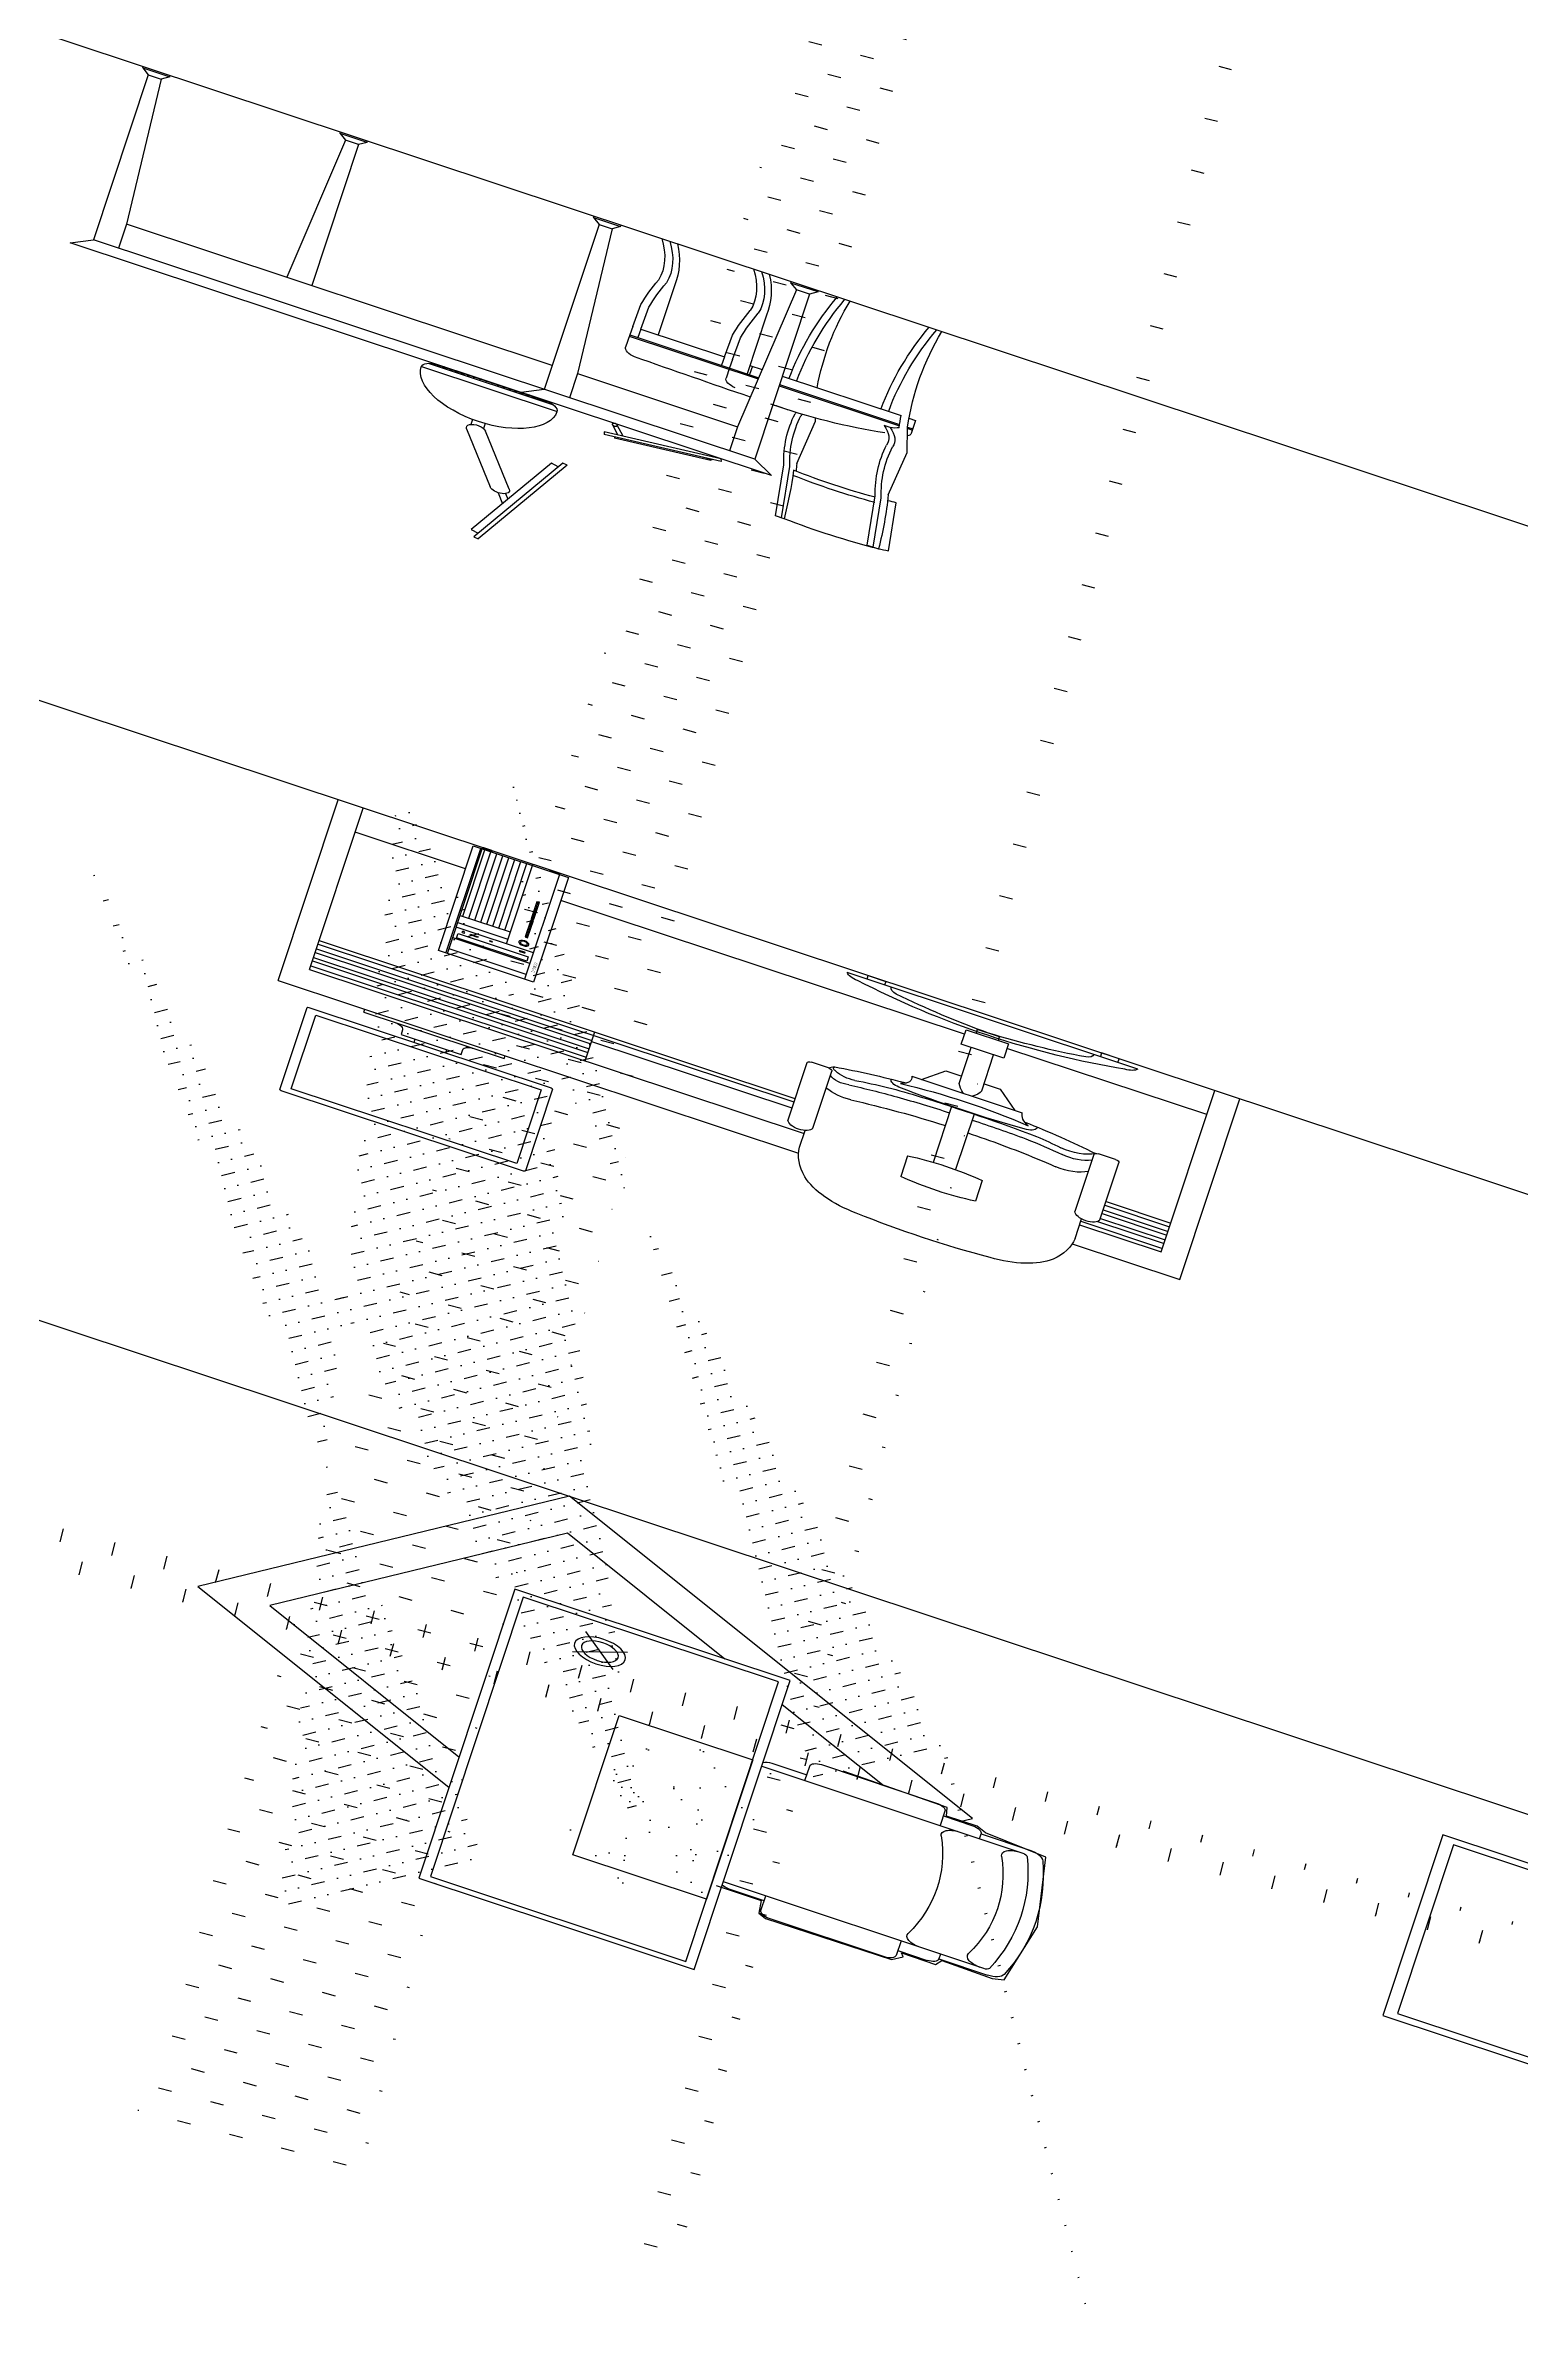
# Model space of a CAD drawing. Header units: millimetres. Extents: x -36495272392165 to 352544598049420, y -228287860276617 to 83349.
# Drawn here: x 221165926457458 to 269943181026341, y -215351189101958 to -140347878556632 of the extents above; entities that cross this region are included whole.
import ezdxf
from ezdxf.enums import TextEntityAlignment as Align

# ---------------------------------------------------------------- set-up
doc = ezdxf.new("R2010")
doc.units = ezdxf.units.MM
doc.header["$MEASUREMENT"] = 0
doc.styles.add('STYLE4', font='dutcheb.ttf')

# ---------------------------------------------------------------- blocks, each defined once
blk = doc.blocks.new('working_place (2)')
h = blk.add_hatch()
h.set_pattern_fill('AR-SAND,_O', color=256, scale=2, angle=56.4464882049901)
h.set_pattern_definition([(307.5000000000421, (16885.67823274186, 14033.74325284781), (97.88264746586611, 3.20006259203997), [0, -77.21600000000001, 0, -86.36, 0, -82.55]), (277.5000000000421, (16885.67823274186, 14033.74325284781), (143.3650201137369, -89.90465662749526), [0, -41.65599999999996, 0, -69.59599999999992, 0, -26.66999999999998]), (237.5000000000421, (16885.67823274186, 14096.22725284239), (0.2874369358252977, -158.1984740482913), [0, -25.4, 0, -91.43999999999998, 0, -119.38]), (227.5000000000421, (16885.67823274186, 14096.22725284239), (44.58586465155537, -152.7112904944266), [0, -12.69999999999995, 0, -59.9439999999998, 0, -68.57999999999961])])
h.paths.add_polyline_path([(16598.95199569999, 13686.19078619044), (16598.95199569999, 13107.1480539696), (16865.67823272324, 13107.1480539696), (16865.67823272324, 13686.19078619044)])
h = blk.add_hatch()
h.set_pattern_fill('MUDST', color=256, scale=4, angle=-52.45280978421349, style=0)
h.set_pattern_definition([(307.5471902157865, (-74025.79796630764, 66920.29711531464), (51.0966967898181, -24.79773330708661), [25.4, -25.4, 0, -25.4, 0, -25.4])])
h.paths.add_polyline_path([(16335.67823281171, 13460.89756592223), (16335.67823281171, 13587.02456102869), (15764.71005389592, 13148.15764526534), (16378.60813222485, 12349.47299823502), (17267.88212019144, 13033.0013398499), (17237.84373302603, 13047.42430367437), (17233.87239033016, 13044.80475399864), (17227.37135072364, 13040.68416383338), (17163.45378882377, 13040.05537688604), (17112.86342304791, 13039.97532423923), (16885.67823274186, 12865.3525213605), (16885.67823274186, 12764.28977922583), (16754.19507068707, 12764.28977922583), (16396.95183546407, 12489.69963105733), (15904.93668671823, 13129.81394201156)])
h.paths.add_polyline_path([(17295.71301755621, 13054.39318015228), (17275.11906551788, 13081.18602074787), (17241.89472068226, 13081.08959700726), (17241.9527644304, 13061.08968124422, -0.1828307032395257), (17236.98327012951, 13047.83745583077), (17267.88212019144, 13033.0013398499)])
h = blk.add_hatch()
h.set_pattern_fill('CROSS', color=256, scale=8, angle=-7.452809784213486, style=0)
h.set_pattern_definition([(352.5471902157865, (-74025.79796630764, 66920.29711531464), (56.96008924424495, 43.78159697050406), [25.39999999999991, -76.19999999999963]), (82.54719021578651, (-74014.85256713224, 66906.05709300248), (-43.78159697050406, 56.96008924424495), [25.4, -76.19999999999999])])
h.paths.add_polyline_path([(16335.67823281171, 13460.89756592223), (15904.93668671823, 13129.81394201156), (16396.95183546407, 12489.69963105733), (16754.19507068707, 12764.28977922583), (16335.67823281171, 12764.28977922583)])
h.paths.add_polyline_path([(17112.86342304791, 13039.97532423923), (16986.67257276954, 13039.77564373158), (16978.94026651172, 13044.3936772946), (16971.90004317215, 13051.39508373499), (16971.02340890685, 13095.72270023741), (16903.73632996468, 13094.98746883869), (16898.42853110874, 13096.1779764631), (16892.38579091741, 13097.72136694041), (16889.48978644455, 13100.70069093594, -0.06867793864370095), (16885.67823274186, 13104.62190497596), (16885.67823274186, 12865.3525213605)])
h = blk.add_hatch()
h.set_pattern_fill('ANSI31', color=256, scale=100, angle=45, style=0)
h.set_pattern_definition([(90, (1977.238102880459, 3262.570592142034), (-12.5, 1.734723475976807e-15), [])])
h.paths.add_polyline_path([(15680.92369514377, 8281.674096494427, 0.1742585528931967), (15698.71567450554, 8288.069096494426), (15448.1447106038, 8288.069096494426, 0.1742585528931966), (15465.93668996557, 8281.674096494427)])
for p, q in [((17220.15349145638, 13681.02902641217), (16990.15446005049, 13680.36152294476)), ((16970.21258806469, 13660.30356338992), (16970.38671942553, 13600.30381607171)), ((17240.38558229929, 13601.08740710816), (17240.21145093846, 13661.08715442638)), ((17240.26949480301, 13641.08723864879), (17298.95728090903, 13641.25756241369)), ((17405.94774214676, 13601.5679018175), (16885.67823274186, 13600.05797498265)), ((16970.32867567739, 13620.30373183475), (16900.32897037579, 13620.10057859984)), ((17319.01524039111, 13621.3156904279), (17416.55582827641, 13621.59877285116)), ((17319.07328425566, 13601.31577465031), (17319.01524039111, 13621.3156904279)), ((16885.67823274186, 13120.05595352198), (17407.34079280062, 13121.56992327177)), ((16971.7797701958, 13120.30583751143), (16971.95390144023, 13060.30609019321)), ((17241.9527644304, 13061.08968124422), (17241.77863306957, 13121.08942856243)), ((17320.46633490952, 13121.31779610458), (17320.52437877408, 13101.31788034155)), ((16901.84864981691, 13096.47067812434), (16971.84835500209, 13096.67383135925)), ((17241.89472068226, 13081.08959700726), (17300.58250678828, 13081.25992078671)), ((17320.52437877408, 13101.31788034155), (17418.06496654297, 13101.60096275026)), ((16992.01186103871, 13040.36421820742), (17222.01089244461, 13041.03172168939)), ((16476.97146595581, 12926.11625653912), (16576.39730742792, 12860.17410455783)), ((16488.49887771191, 12835.679651501), (16560.01478338274, 12943.50945200235)), ((46.06661105165404, 12349.47299823502), (20372.26981970119, 12349.47299823502)), ((15615.23786932, 11187.6741041223), (15615.23786932, 10847.58386315927)), ((16102.23786919147, 11190.67410411928), (15618.23786934608, 11190.67410411928)), ((16105.23786921755, 10847.58386315927), (16105.23786921755, 11187.6741041223)), ((16085.23786921755, 11170.67410411928), (15635.23786932001, 11170.67410411928)), ((15635.23786932, 11170.67410411927), (15635.23786932001, 10864.58524242411)), ((16085.23786921754, 10864.58524093857), (16085.23786921754, 11170.67410411928)), ((15618.14692937923, 10844.58524248052), (16102.32877815274, 10844.58524088215)), ((15635.23786932001, 10864.58524242411), (16085.23786921754, 10864.58524093857)), ((15800.23786932931, 10811.67410410391), (15800.23786932931, 10831.67410412254)), ((15800.23786932931, 10831.67410412254), (15920.23786920823, 10831.67410412254)), ((15920.23786920823, 10831.67410412254), (15920.23786920823, 10811.67410410391)), ((15547.00612716945, 10781.67410410507), (16585.78889698358, 10781.67410410507)), ((15547.00612716945, 10781.67410410507), (15547.00612716945, 10031.67410410507)), ((15720.2378692548, 10793.67410412207), (16000.23786928274, 10793.67410412207)), ((15720.2378692548, 10793.67410412207), (15720.2378692548, 10781.67410410507)), ((16000.23786928274, 10793.67410412207), (16000.23786928274, 10781.67410410507)), ((16583.98654821897, 10758.59320344436), (16583.98654821897, 10689.25849927738)), ((17132.18419950092, 10781.67410410507), (17347.00612721602, 10781.67410410507)), ((17133.98654826554, 10758.59320344436), (17133.98654826554, 10677.19868474789)), ((17347.00612721602, 10781.67410410507), (17347.00612721602, 10031.67410410507)), ((16783.46474163802, 10656.96532620033), (16783.46474163802, 10742.18753044526)), ((16932.48748660656, 10656.96532620033), (16932.48748660656, 10742.18753044526)), ((15597.00612721602, 10701.67410408878), (16583.98654821897, 10701.67410408878)), ((15597.00612721602, 10701.67410408878), (15597.00612721602, 10031.67410410507)), ((15597.00612721602, 10686.67410410391), (16147.00612726258, 10686.67410410391)), ((15597.00612721602, 10666.67410411439), (16147.00612726258, 10666.67410411439)), ((16147.00612726258, 10701.67410408878), (16147.00612726258, 10581.67410409343)), ((16546.75054268548, 10434.17194608166), (16546.75054268548, 10671.59128198083)), ((16596.75054273205, 10671.59128198083), (16596.75054273205, 10434.17194608166)), ((17133.98654826554, 10701.67410408878), (17297.00612716945, 10701.67410408878)), ((17133.98654826554, 10686.67410410391), (17297.00612716945, 10686.67410410391)), ((17164.23100021305, 10666.67410411439), (17297.00612716945, 10666.67410411439)), ((17297.00612716945, 10701.67410408878), (17297.00612716945, 10031.67410410507)), ((15597.00612721602, 10651.67410410042), (16147.00612726258, 10651.67410410042)), ((15597.00612721602, 10631.67410411089), (16147.00612726258, 10631.67410411089)), ((16833.38963750387, 10418.20620707851), (16833.38963750387, 10649.50974955256)), ((16878.08497340987, 10418.28732283003), (16878.08497340987, 10648.53098488212)), ((17117.61883620741, 10420.48424296346), (17117.61883620741, 10657.90357886264)), ((17167.61883625398, 10657.90357886264), (17167.61883625398, 10420.48424296346)), ((17167.61883625398, 10651.67410410042), (17297.00612716945, 10651.67410410042)), ((17167.61883625398, 10631.67410411089), (17297.00612716945, 10631.67410411089)), ((15597.00612721602, 10616.67410409692), (16147.00612726258, 10616.67410409692)), ((15597.00612721602, 10596.6741041074), (16546.75054268548, 10596.6741041074)), ((15597.00612721602, 10581.67410409343), (16546.75054268548, 10581.67410409343)), ((16147.00612726258, 10621.67410410158), (16546.75054268548, 10621.67410410158)), ((17167.61883625398, 10616.67410409692), (17297.00612716945, 10616.67410409692)), ((17167.61883625398, 10596.6741041074), (17297.00612716945, 10596.6741041074)), ((17167.61883625398, 10581.67410409343), (17297.00612716945, 10581.67410409343)), ((15817.5111165979, 10471.6741041074), (15817.5111165979, 10036.67410410973)), ((16007.51111677485, 10471.6741041074), (15817.5111165979, 10471.6741041074)), ((15832.51111672828, 10471.6741041074), (15832.51111672828, 10036.67410410973)), ((15835.51111675436, 10471.6741041074), (15835.51111675436, 10036.67410410973)), ((15989.51111661839, 10451.67410408878), (15835.51111675436, 10451.67410408878)), ((15989.51111661839, 10036.67410410973), (15989.51111661839, 10471.6741041074)), ((16007.51111677485, 10036.67410410973), (16007.51111677485, 10471.6741041074)), ((16588.75054281773, 10426.17194608003), (16554.75054283263, 10426.17194608003)), ((17159.61883610683, 10412.48424296183), (17125.61883612173, 10412.48424296183)), ((15989.51111661839, 10406.67410410507), (15835.51111675436, 10406.67410410507)), ((15982.51111663515, 10401.67410410042), (15842.51111673759, 10401.67410410042)), ((15842.51111673759, 10401.67410410042), (15842.51111673759, 10383.67410408947)), ((15842.51111673759, 10383.67410408947), (15982.51111663515, 10383.67410408947)), ((15880.32733250978, 10373.54158135978), (15865.32733261222, 10373.54158135978)), ((15865.32733261222, 10373.54158135978), (15865.32733261222, 10370.54158136281)), ((15865.32733261222, 10370.54158136281), (15880.32733250978, 10370.54158136281)), ((15880.32733250978, 10370.54158136281), (15880.32733250978, 10373.54158135978)), ((15982.51111663515, 10383.67410408947), (15982.51111663515, 10401.67410410042)), ((15989.51111661839, 10361.67410409227), (15835.51111675436, 10361.67410409227)), ((15835.51111675436, 10342.70971210473), (15935.51154642003, 10342.70971210473)), ((15935.51154642003, 10361.67410409227), (15935.51154642003, 10036.67410410973)), ((16743.38481549742, 10353.78812041282), (16964.0841216092, 10353.78812041282)), ((16762.86698130528, 10353.78812041282), (16801.60291909808, 10292.21650358788)), ((16833.38963750387, 10322.22572531001), (16833.38963750387, 10172.80487279906)), ((16878.08497340987, 10322.22572531001), (16878.08497340987, 10172.80487279906)), ((16910.36153186681, 10292.21650358788), (16949.09746965962, 10353.78812041282)), ((15835.51111675436, 10312.70971210589), (15935.51154642003, 10312.70971210589)), ((15840.51154621514, 10312.70971210589), (15840.51154621514, 10036.67410410973)), ((15852.51154631945, 10312.70971210589), (15852.51154631945, 10036.67410410973)), ((15864.51154642375, 10312.70971210589), (15864.51154642375, 10036.67410410973)), ((15876.51154629523, 10312.70971210589), (15876.51154629523, 10036.67410410973)), ((15888.51154639954, 10312.70971210589), (15888.51154639954, 10036.67410410973)), ((15900.51154627102, 10312.70971210589), (15900.51154627102, 10036.67410410973)), ((15912.51154637532, 10312.70971210589), (15912.51154637532, 10036.67410410973)), ((15924.5115462468, 10312.70971210589), (15924.5115462468, 10036.67410410973)), ((15965.05121186013, 10310.36137586026), (15967.39954801845, 10312.70971210589)), ((15965.05121186013, 10312.70971210589), (15970.05121174837, 10312.70971210589)), ((15965.05121186013, 10242.70971209891), (15965.05121186013, 10312.70971210589)), ((15965.05121186013, 10303.29030804834), (15970.05121174837, 10311.82584195896)), ((15965.05121186013, 10299.75477414238), (15970.05121174837, 10304.75477414704)), ((15965.05121186013, 10292.68370633046), (15970.05121174837, 10301.21924024108)), ((15965.05121186013, 10289.1481724245), (15970.05121174837, 10294.14817242916)), ((15965.05121186013, 10285.61263851854), (15970.05121174837, 10290.61263852319)), ((15965.05121186013, 10278.54157070662), (15970.05121174837, 10287.07710461723)), ((15965.05121186013, 10275.00603680066), (15970.05121174837, 10280.00603680531)), ((15970.05121174837, 10312.70971210589), (15970.05121174837, 10240.70971209123)), ((16801.60291909808, 10292.21650358788), (16833.38963750387, 10292.21650358788)), ((16878.08497340987, 10292.21650358788), (16910.36153186681, 10292.21650358788)), ((15965.05121186013, 10267.93496898873), (15970.05121174837, 10276.47050289935)), ((15965.05121186013, 10264.39943508277), (15970.05121174837, 10269.39943508743)), ((15965.05121186013, 10260.86390117681), (15970.05121174837, 10265.86390118147)), ((15965.05121186013, 10253.79283336489), (15970.05121174837, 10262.32836727551)), ((15965.05121186013, 10250.25729945893), (15970.05121174837, 10255.25729946359)), ((15965.05121186013, 10243.18623164701), (15970.05121174837, 10251.72176555763)), ((15970.05121174837, 10240.70971209123), (15965.05121186013, 10242.70971209891)), ((15965.05121186013, 10167.70971208727), (15965.05121186013, 10237.70971209425)), ((15965.05121186013, 10237.70971209425), (15970.05121174837, 10235.70971208657)), ((15965.05121186013, 10236.11516383509), (15966.19017489823, 10237.25412687319)), ((15965.05121186013, 10232.57962992913), (15968.71555617647, 10236.24397433279)), ((15967.23622221137, 10241.83570797588), (15970.05121174837, 10244.65069774571)), ((15969.76160348961, 10240.82555543547), (15970.05121174837, 10241.11516383975)), ((15970.05121174837, 10235.70971208657), (15970.05121174837, 10165.70971207958)), ((15965.05121186013, 10229.04409602317), (15970.05121174837, 10234.04409602782)), ((15965.05121186013, 10225.50856211721), (15970.05121174837, 10230.50856212186)), ((15965.05121186013, 10218.43749430529), (15970.05121174837, 10226.9730282159)), ((15965.05121186013, 10214.90196039933), (15970.05121174837, 10219.90196040398)), ((15965.05121186013, 10207.8308925874), (15970.05121174837, 10216.36642649802)), ((15965.05121186013, 10204.29535868144), (15970.05121174837, 10209.2953586861)), ((15965.05121186013, 10200.75982477548), (15970.05121174837, 10205.75982478014)), ((15965.05121186013, 10193.68875696356), (15970.05121174837, 10202.22429087418)), ((15965.05121186013, 10190.1532230576), (15970.05121174837, 10195.15322306226)), ((15965.05121186013, 10183.08215524568), (15970.05121174837, 10191.6176891563)), ((15965.05121186013, 10179.54662133972), (15970.05121174837, 10184.54662134438)), ((15965.05121186013, 10172.4755535278), (15970.05121174837, 10177.47555353245)), ((15965.05121186013, 10168.94001962184), (15970.05121174837, 10173.94001962649)), ((15970.05121174837, 10165.70971207958), (15965.05121186013, 10167.70971208727)), ((15966.69780204641, 10167.05107598947), (15970.05121174837, 10170.40448572053)), ((15969.22318355749, 10166.04092344907), (15970.05121174837, 10166.86895181457)), ((16898.08497342849, 10172.80487279906), (16813.38963748524, 10172.80487279906)), ((16813.38963748524, 10172.80487279906), (16813.38963748524, 10112.80487280139)), ((16898.08497342849, 10112.80487280139), (16898.08497342849, 10172.80487279906)), ((15817.5111165979, 10131.67410411089), (15597.00612721602, 10131.67410411089)), ((16813.38963748524, 10131.67410411089), (16007.51111677485, 10131.67410411089)), ((16813.38963748524, 10112.80487280139), (16898.08497342849, 10112.80487280139)), ((16833.38963750387, 10097.80487281652), (16833.38963750387, 10112.80487280139)), ((16878.08497340987, 10112.80487280139), (16878.08497340987, 10097.80487281652)), ((17297.00612716945, 10131.67410411089), (16898.08497342849, 10131.67410411089)), ((16878.08497340987, 10097.80487281652), (16833.38963750387, 10097.80487281652)), ((46.06661105165404, 10031.67410410507), (20372.26981970119, 10031.67410410507)), ((15817.5111165979, 10036.67410410973), (16007.51111677485, 10036.67410410973)), ((15837.51111661652, 10031.67410410507), (15835.51111675436, 10036.67410410973)), ((15835.74246333549, 10036.09573727855), (15836.32083025398, 10036.67410410973)), ((15836.75261584679, 10033.57035591299), (15839.85636404352, 10036.67410410973)), ((15853.51111667799, 10031.67410410507), (15837.51111661652, 10031.67410410507)), ((15838.39189794483, 10031.67410410507), (15843.3918980659, 10036.67410410973)), ((15841.9274319672, 10031.67410410507), (15846.92743185545, 10036.67410410973)), ((15845.46296575675, 10031.67410410507), (15850.46296587782, 10036.67410410973)), ((15848.99849977913, 10031.67410410507), (15853.99849966737, 10036.67410410973)), ((15852.53403356867, 10031.67410410507), (15854.16250533993, 10033.30257578902)), ((15855.51111677298, 10036.67410410973), (15853.51111667799, 10031.67410410507)), ((15969.51111659976, 10036.67410410973), (15971.51111669475, 10031.67410410507)), ((15969.84254589873, 10035.84553126977), (15970.67111868048, 10036.67410410973)), ((15970.85269841002, 10033.32014990421), (15974.20665247003, 10036.67410410973)), ((15971.51111669475, 10031.67410410507), (15987.51111675622, 10031.67410410507)), ((15972.74218637133, 10031.67410410507), (15977.7421864924, 10036.67410410973)), ((15976.27772039371, 10031.67410410507), (15981.27772028195, 10036.67410410973)), ((15979.81325418325, 10031.67410410507), (15984.81325430432, 10036.67410410973)), ((15983.34878820563, 10031.67410410507), (15988.34878809387, 10036.67410410973)), ((15986.88432199517, 10031.67410410507), (15987.92897977503, 10032.71876173941)), ((15987.51111675622, 10031.67410410507), (15989.51111661839, 10036.67410410973)), ((17145.76900561908, 10046.67410408994), (16565.70560529465, 10046.67410408994)), ((16605.31963289352, 10046.67410408994), (16605.31963289352, 10031.67410410507)), ((16605.31963289352, 10031.67410410507), (16640.3196328097, 10031.67410410507)), ((16640.3196328097, 10031.67410410507), (16640.3196328097, 10046.67410408994)), ((17070.89855217012, 10031.67410410507), (17070.89855217012, 10046.67410408994)), ((17105.8985520863, 10031.67410410507), (17070.89855217012, 10031.67410410507)), ((17105.8985520863, 10046.67410408994), (17105.8985520863, 10031.67410410507)), ((15625.17986171993, 8856.436723116978), (15639.54451903827, 8860.756054098372)), ((15633.78541106309, 8879.908930522815), (15643.36184927531, 8882.788484510409)), ((15749.79966310108, 8494.0841391951), (15633.78541106309, 8879.908930522815)), ((15759.3761013133, 8496.963693182686), (15643.36184927531, 8882.788484510409)), ((15729.67589780755, 8508.917684638156), (15625.17986171993, 8856.436723116978)), ((15651.39430654275, 8685.078587941392), (15666.01472246298, 8720.633566622684)), ((15665.35861031252, 8679.291557632216), (15672.91809344527, 8697.675252261204)), ((15556.6017278513, 8485.255109123329), (15633.88214656642, 8673.191188020643)), ((15669.36902320033, 8658.598776062008), (15592.0886044852, 8470.662697164695)), ((15744.0405551259, 8513.23701561955), (15729.67589780755, 8508.917684638156)), ((15759.3761013133, 8496.963693182686), (15749.79966310108, 8494.0841391951)), ((15561.55516616825, 8442.987510269148), (15561.55516616825, 8463.659248427899)), ((15587.13516616825, 8442.8139394383), (15587.13516616825, 8463.659248427899)), ((16163.92926657502, 8427.76492490058, 2.270625099278356e-09), (16148.39642979134, 8225.945682544003, 2.270625099278356e-09)), ((16175.71662850607, 8427.76492490058, 2.270625099278356e-09), (16160.1837917224, 8225.945682544003, 2.270625099278356e-09)), ((16181.14022975717, 8427.76492490058, 2.270625099278356e-09), (16164.1158118837, 8427.76492490058, 2.270625099278356e-09)), ((16346.52269626897, 8423.511530260763, 2.270625099278356e-09), (16331.6166949917, 8229.432216105957, 2.270625099278356e-09)), ((16358.3100579672, 8423.511530260763, 2.270625099278356e-09), (16343.40405692276, 8229.432216105957, 2.270625099278356e-09)), ((16346.52269626897, 8423.511530260763, 2.270625099278356e-09), (16369.10267565329, 8423.511530260763, 2.270625099278356e-09)), ((16387.9027696785, 8418.385243351546, 2.270625099278356e-09), (16373.35916021768, 8228.78060306804, 2.270625099278356e-09)), ((15437.97763565937, 8308.056494865737), (15708.88274944996, 8308.056494865737)), ((15805.62659792541, 8325.902248905866), (15807.54727607571, 8335.71606546432)), ((16031.61291136221, 8281.67409649443), (15805.62659792541, 8325.902248905866)), ((16033.53358951251, 8291.487913052875), (15807.54727607571, 8335.71606546432)), ((15832.23303204562, 8320.695060003596), (15816.1649646474, 8288.931047644237)), ((15842.43015280558, 8318.699364758733), (15825.08823120341, 8284.417145344622)), ((15827.17490919262, 8331.874709163716), (15828.13524826776, 8336.781617442943)), ((16014.86629547076, 8300.236177632705), (15828.13524826776, 8336.781617442943)), ((16013.90595639561, 8295.329269353486), (16014.86629547076, 8300.236177632705)), ((16132.78694748808, 8281.674096494422), (14732.78694758121, 8281.674096494422)), ((14732.78694758121, 8281.674096494422), (14772.78694761846, 8241.674096486273)), ((15448.1447106038, 8288.069096494426), (15698.71567450554, 8288.069096494426)), ((15465.93668996557, 8281.67409649443), (15680.92369514377, 8281.67409649443)), ((15672.78694752533, 8241.674096486273), (15632.78694748808, 8281.674096494422)), ((16031.61291136221, 8281.67409649443), (16033.53358951252, 8291.487913052875)), ((16132.78694748808, 8281.674096494422), (16092.78694745083, 8241.674096486273)), ((16092.78694745083, 8241.674096486273), (14772.78694761846, 8241.674096486273)), ((14772.78694761846, 7556.674096488601), (14772.78694761846, 8241.674096486273)), ((14822.78694766503, 8141.674096495004), (14822.78694766503, 8241.674096486273)), ((15672.78694752533, 7556.674096488601), (15672.78694752533, 8241.674096486273)), ((15722.7869475719, 8141.674096495004), (15722.7869475719, 8241.674096486273)), ((16042.78694763709, 8141.674096495004), (16042.78694763709, 8241.674096486273)), ((16092.78694745083, 7556.674096488601), (16092.78694745083, 8241.674096486273)), ((16170.99217553552, 8205.605073296207, 2.270625099278356e-09), (16179.56818612222, 8023.932424609407, 2.270625099278356e-09)), ((16354.21244096872, 8209.091606843609, 2.270625099278356e-09), (16362.78845132258, 8027.41895815681, 2.270625099278356e-09)), ((14798.81153763201, 7556.674096488601), (14822.78694766503, 8141.674096495004)), ((15672.78694752533, 8141.674096495004), (14822.78694766503, 8141.674096495004)), ((15166.76235729758, 7556.674096488601), (15142.78694749739, 8141.674096495004)), ((15192.78694754396, 7556.674096488601), (15192.78694754396, 8141.674096495004)), ((15698.81153777171, 7556.674096488601), (15722.7869475719, 8141.674096495004)), ((15722.7869475719, 8141.674096495004), (16042.78694763709, 8141.674096495004)), ((16066.76235743728, 7556.674096488601), (16042.78694763709, 8141.674096495004)), ((16179.56818612222, 8023.932424609407, 2.270625099278356e-09), (16177.79549346235, 8012.18617083479, 2.270625099278356e-09)), ((16362.78845132258, 8027.41895815681, 2.270625099278356e-09), (16348.33906050701, 7931.674096503153, 2.270625099278356e-09)), ((15793.76292177405, 7931.674096503153, 2.270625099278356e-09), (15793.76292177405, 7982.865038301421, 2.270625099278356e-09)), ((15993.01135116186, 7931.674096503153, 2.270625099278356e-09), (15993.01135116186, 7973.73595723449, 2.270625099278356e-09)), ((15793.76292177405, 7936.674096493258, 2.270625099278356e-09), (16051.18858693097, 7936.674096493258, 2.270625099278356e-09)), ((15793.76292177405, 7931.674096503153, 2.270625099278356e-09), (16051.39350490574, 7931.674096503153, 2.270625099278356e-09)), ((15794.29947603423, 7896.674096499661, 2.270625099278356e-09), (15793.76292177405, 7931.674096503153, 2.270625099278356e-09)), ((15810.26417850446, 7896.674096499661, 2.270625099278356e-09), (15809.72762424428, 7931.674096503153, 2.270625099278356e-09)), ((15977.58320295181, 7896.674096499661, 2.270625099278356e-09), (15977.04664869163, 7931.674096503153, 2.270625099278356e-09)), ((15993.54790542204, 7896.674096499661, 2.270625099278356e-09), (15993.01135116186, 7931.674096503153, 2.270625099278356e-09)), ((16028.01135131087, 7688.246237902527, 2.270625099278356e-09), (16028.01135131087, 7931.674096503153, 2.270625099278356e-09)), ((16033.01135119911, 7896.674096499661, 2.270625099278356e-09), (16033.01135119911, 7931.674096503153, 2.270625099278356e-09)), ((16092.78694745083, 7936.674096493258, 2.270625099278356e-09), (16333.03689323295, 7936.674096493258, 2.270625099278356e-09)), ((16092.78694745083, 7931.674096503153, 2.270625099278356e-09), (16332.60760288615, 7931.674096503153, 2.270625099278356e-09)), ((16317.14371284399, 7954.668141394828, 2.270625099278356e-09), (16305.35635091294, 7954.668141394828, 2.270625099278356e-09)), ((16348.33906050701, 7931.674096503153, 2.270625099278356e-09), (16358.97003598441, 7931.674096503153, 2.270625099278356e-09)), ((16348.76596061442, 7936.674096493258, 2.270625099278356e-09), (16358.97003598441, 7936.674096493258, 2.270625099278356e-09)), ((16358.97003598441, 7896.674096499661, 2.270625099278356e-09), (16358.97003598441, 7950.899396720084, 2.270625099278356e-09)), ((15794.29947603423, 7896.674096499661, 2.270625099278356e-09), (15795.70956476893, 7804.69249902209, 2.270625099278356e-09)), ((15810.26417850446, 7896.674096499661, 2.270625099278356e-09), (15977.58320295181, 7896.674096499661, 2.270625099278356e-09)), ((15810.26417850446, 7896.674096499661, 2.270625099278356e-09), (15811.67426747199, 7804.69249902209, 2.270625099278356e-09)), ((15844.72762439329, 7688.246237902527, 2.270625099278356e-09), (15844.72762439329, 7896.674096499661, 2.270625099278356e-09)), ((15977.58320295181, 7896.674096499661, 2.270625099278356e-09), (15978.99329191935, 7804.69249902209, 2.270625099278356e-09)), ((15993.54790542204, 7896.674096499661, 2.270625099278356e-09), (15994.95799438957, 7804.69249902209, 2.270625099278356e-09)), ((16028.01135131087, 7896.674096499661, 2.270625099278356e-09), (16052.82793119479, 7896.674096499661, 2.270625099278356e-09)), ((16092.78694745083, 7896.674096499661, 2.270625099278356e-09), (16329.94090737704, 7896.674096499661, 2.270625099278356e-09)), ((16345.68905848939, 7896.674096499661, 2.270625099278356e-09), (16358.97003598441, 7896.674096499661, 2.270625099278356e-09)), ((46.06661105165404, 7531.674104105074), (20372.26981970119, 7531.674104105074)), ((14758.78694765199, 7537.674096488368), (14772.78694761846, 7556.674096488601)), ((14758.78694765199, 7537.674096488368), (14758.78694765199, 7531.674096494422)), ((14758.78694765199, 7537.674096488368), (14812.81153783132, 7537.674096488368)), ((14772.78694761846, 7556.674096488601), (14798.81153763201, 7556.674096488601)), ((14812.81153783132, 7537.674096488368), (14798.81153763201, 7556.674096488601)), ((14812.81153783132, 7537.674096488368), (14812.81153783132, 7531.674096494422)), ((15152.76235733111, 7537.674096488368), (15166.76235729758, 7556.674096488601)), ((15206.78694751043, 7537.674096488368), (15152.76235733111, 7537.674096488368)), ((15152.76235733111, 7537.674096488368), (15152.76235733111, 7531.674096494422)), ((15192.78694754396, 7556.674096488601), (15166.76235729758, 7556.674096488601)), ((15206.78694751043, 7537.674096488368), (15192.78694754396, 7556.674096488601)), ((15206.78694751043, 7537.674096488368), (15206.78694751043, 7531.674096494422)), ((15658.78694755886, 7537.674096488368), (15672.78694752533, 7556.674096488601)), ((15658.78694755886, 7537.674096488368), (15658.78694755886, 7531.674096494422)), ((15658.78694755886, 7537.674096488368), (15712.81153773818, 7537.674096488368)), ((15672.78694752533, 7556.674096488601), (15698.81153777171, 7556.674096488601)), ((15712.81153773818, 7537.674096488368), (15698.81153777171, 7556.674096488601)), ((15712.81153773818, 7537.674096488368), (15712.81153773818, 7531.674096494422)), ((16052.76235747081, 7537.674096488368), (16066.76235743728, 7556.674096488601)), ((16106.78694765013, 7537.674096488368), (16052.76235747081, 7537.674096488368)), ((16052.76235747081, 7537.674096488368), (16052.76235747081, 7531.674096494422)), ((16092.78694745083, 7556.674096488601), (16066.76235743728, 7556.674096488601)), ((16106.78694765013, 7537.674096488368), (16092.78694745083, 7556.674096488601)), ((16106.78694765013, 7537.674096488368), (16106.78694765013, 7531.674096494422))]:
    blk.add_line(p, q)
for points in [[(16335.67823281171, 13964.28977923747), (16885.67823274186, 13964.28977923747), (16885.67823274186, 12764.28977922583), (16335.67823281171, 12764.28977922583)], [(16355.67823271392, 13944.28977923339), (16865.67823272324, 13944.28977923339), (16865.67823272324, 12784.2897792299), (16355.67823271392, 12784.2897792299)], [(16598.95199569999, 13686.19078619044), (16598.95199569999, 13107.1480539696), (16865.67823272324, 13107.1480539696), (16865.67823272324, 13686.19078619044)], [(18151.27714674579, 13281.67410413418), (19951.27714667594, 13281.67410413418), (19951.27714667594, 12531.67410413418), (18151.27714674579, 12531.67410413418)], [(18176.27714665266, 13256.67410414), (19926.27714665265, 13256.67410414), (19926.27714665265, 12556.67410414291), (18176.27714665266, 12556.67410414291)]]:
    blk.add_lwpolyline(points, close=True)
for points in [[(16874.73181516523, 13622.50854959816), (16964.90768562196, 13622.58300568023), (16968.1054135797, 13673.20647474948), (16983.23116623922, 13684.8326785413), (17234.70561192496, 13682.45256891637), (17253.61450724429, 13657.85199598863), (17248.52436988274, 13644.90859001048), (17316.73788766036, 13646.1642007936), (17325.61116791455, 13622.88083005219), (17426.69504680796, 13628.32937647286), (17449.23946189354, 13618.56467492284), (17477.46546948454, 13378.35989630653), (17450.71476835417, 13107.9391620598), (17327.81432136087, 13091.74268275196), (17308.90698880082, 13077.20981903653), (17247.82012621997, 13078.42181301489), (17243.45827368213, 13044.96543767268), (17035.03570237788, 13038.29228034115)], [(17275.11906551788, 13081.18602074787), (17295.71301755621, 13054.39318015228), (16378.60813222485, 12349.47299823502), (15764.71005389592, 13148.15764526534), (16335.67823281171, 13587.02456102869)], [(16755.39058374832, 12765.20869403716), (16396.95183546407, 12489.69963105733), (15904.93668671823, 13129.81394201156), (16335.67823281171, 13460.89756592223)], [(17113.82933191615, 13040.71775703155), (16885.67823274186, 12865.3525213605)], [(15828.62274078763, 10844.58524168134), (15828.62275629042, 10831.67410412254)], [(15891.85298224712, 10844.58524168134), (15891.85296674433, 10831.67410412254)]]:
    blk.add_lwpolyline(points)
for centre, radius in [((16526.2773838838, 12892.53139327152), 50.4948224386375), ((16526.2773838838, 12892.53139327152), 36.49482243863749), ((15851.07331371503, 10371.93579058195), 3), ((15966.65000540773, 10337.94379269504), 10), ((15966.65000540773, 10337.94379269504), 7.000000000000001), ((15820.62659792541, 8286.674096494422), 5.000000000000782)]:
    blk.add_circle(centre, radius)
for centre, radius, start, end in [((16990.21250379863, 13660.36160716717), 20, 90.16628599125805, 180.1662834982887), ((17220.21153520452, 13661.02911064913), 20, 0.1662834982887361, 90.16628599125805), ((17299.01532465717, 13621.25764665065), 20, 0.1662834982887361, 90.16628599125805), ((16900.38701424035, 13600.1006628368), 20, 90.16628599125805, 137.3443324296871), ((17277.83325521866, 13571.19596144289), 30, 90.16628599125805, 193.9120778991694), ((17398.61122667915, 13571.54648343671), 30, 90.16628599125805, 193.9120778991694), ((17405.97676402083, 13591.56794393598), 10, 12.29595178565342, 90.16628599125805), ((16336.49859144478, 13358.46313441393), 1104.587325818376, 348.0366134810124, 12.29595178565342), ((17416.64289389862, 13591.59889919206), 30, 11.96765382033309, 90.16628599125805), ((16316.49867571084, 13358.40509062213), 1154.587325818376, 348.3649130624931, 11.96765382033309), ((16419.9742527924, 13358.70539757993), 853.7840842963053, 346.4204885852648, 13.91207789916937), ((16540.75222436929, 13359.0559195592), 853.7840842963053, 346.4204885852648, 13.91207789916937), ((17279.0521746281, 13151.19773021538), 30, 166.4204885852648, 270.1662859912581), ((17399.83014608859, 13151.5482522092), 30, 166.4204885852648, 270.1662859912581), ((17407.31177092655, 13131.56988115329), 10, 270.1662859912581, 348.0366134810124), ((17417.97790092076, 13131.60083640937), 30, 270.1662859912581, 348.3649130624931), ((16901.79060595235, 13116.47059390193), 20, 216.329953210934, 270.1662859912581), ((17300.52446292373, 13101.25983654975), 20, 270.1662859912581, 0.1662834982887361), ((16991.95381729057, 13060.36413398501), 20, 180.1662834982887, 270.1662859912581), ((17221.95284869647, 13061.03163746697), 20, 270.1662859912581, 0.1662834982887361), ((15618.23786934608, 11187.6741041223), 3, 90, 180), ((16102.23786919147, 11187.6741041223), 3, 0, 90), ((16735.89348488124, 10790.97685963181), 144.1111259715939, 94.1140984553228, 149.9619182700823), ((16858.98654835867, 9931.624867606766), 1011.927464559963, 82.42295437995581, 97.5770456200442), ((16982.07961160327, 10790.97685963181), 144.1111259715936, 30.03808172991772, 85.8859015446772), ((15618.23786934608, 10847.58386315927), 2.999999999996362, 180, 268.2634987459987), ((16102.23786919147, 10847.58386315927), 3.000000000009112, 271.7365012540013, 0), ((16827.1504551881, 10751.21576420762), 243.2757946615054, 152.6148213086479, 178.2622149867464), ((16890.82264129641, 10751.21576420762), 243.275794661506, 1.737785013253599, 27.3851786913521), ((15781.39684065014, 10812.49746936639), 18.85901096085482, 266.4766955900928, 357.497728721342), ((15939.07889812023, 10812.49746936639), 18.8590109608562, 182.5022712786578, 273.5233044099006), ((16857.97611412229, 10425.54781862683), 325.2885668521861, 76.75812357810922, 103.2418764218908), ((16571.75054282518, 10666.97398430817), 25.42281333438479, 10.46414863942831, 169.5358513605717), ((17142.61883611428, 10653.28628118997), 25.42281333438545, 10.46414863942831, 169.5358513605717), ((16857.97611412229, 10973.60503801876), 325.2885668521519, 256.7581235781092, 283.2418764218908), ((16638.52240073132, 10451.59364110706), 67.22670904913515, 81.72996862552272, 128.4153753709956), ((16865.22541635307, 11581.7835568768), 1085.578591403845, 258.4674849544061, 268.3194974430671), ((16865.22541635307, 11581.7835568768), 1085.578591403836, 270.6787309716696, 278.011296027977), ((16984.76985327536, 10782.66878155675), 277.6903836815647, 276.5655034014832, 284.980060415342), ((17066.60436324412, 10449.46629333109), 65.72309390589635, 39.08575763240725, 98.80140845230056), ((16622.6659721938, 10436.55286031109), 30.3757554206057, 65.53936154224719, 148.5572305192935), ((16874.31742365109, 11681.42314744447), 1240.476908636494, 258.888008425819, 263.2817800356239), ((16849.69656446586, 11435.34859066396), 998.3653500100559, 277.8593560116482, 282.2047894264668), ((17077.51644237535, 10407.6316368036), 54.55436168033387, 42.96002673202985, 107.8904017097204), ((16554.75054283263, 10434.17194608166), 8, 180, 270), ((16588.75054281773, 10434.17194608166), 8, 270, 0), ((16612.35052531222, 10437.26053621769), 26.07519907124903, 205.1667598806141, 240.5373535421919), ((16608.08269351358, 10419.95791031779), 10.11899397240202, 112.6602349119717, 212.2553306526159), ((16859.27186182337, 11324.32987363692), 946.1258419568884, 254.065573993342, 262.6259368696529), ((16632.73279692615, 10402.82482316517), 38.93243048558555, 73.50809794507632, 137.1625791967429), ((16793.04921904216, 10970.50944349295), 550.9583118309478, 254.2811247271214, 267.7197983679251), ((16728.77972687232, 10390.18483451484), 20.58302912023307, 95.32685207574893, 179.558390380517), ((16854.12986294935, 9288.345196898186), 1129.525770423147, 83.53088301754286, 96.46911698245714), ((16879.03349588262, 12214.49763782122), 1771.382063387115, 265.1477466932741, 268.5234751803524), ((16852.54564785967, 12176.87178790485), 1758.769904791356, 267.3467097614637, 274.9424982198758), ((16879.03349588262, 12214.49763782122), 1771.382063387144, 269.9693200427622, 273.4689276177938), ((16859.27186182337, 11324.32987363692), 946.1258419568884, 276.9772430836613, 285.993857512324), ((16979.47999925921, 10390.18483451484), 20.5830291202328, 355.9478990897226, 84.67314792425107), ((16939.56673794994, 10812.4270146972), 393.114160477885, 279.4445582730826, 286.9837149231194), ((17070.45450548278, 10374.94683964443), 63.57238721995427, 38.85304199003166, 104.6321493827881), ((17125.61883612173, 10420.48424296346), 8, 180, 270), ((17159.61883610683, 10420.48424296346), 8, 270, 0), ((16856.56198856989, 11083.75459135542), 700.4290845938548, 259.3883853617755, 280.3670052518037), ((16709.0394131151, 10364.47845719787), 35.97068191069391, 342.7107440468252, 58.97795130667444), ((17020.46147033209, 10352.97419785904), 56.38322377649529, 132.174762270222, 179.1728755505007), ((16910.57400379898, 10308.07352741514), 78.47108446934382, 144.368768765989, 169.609899306551), ((16800.90060711475, 10308.07352741514), 78.47108446934214, 10.39010069344903, 35.63123123401101), ((16855.73730545687, 9267.194267103074), 839.4798370046746, 71.4593461951714, 108.540653804829), ((16673.1643203889, 10047.35612395135), 19.72786435201811, 109.1535473981137, 181.981189667148), ((16903.37236619191, 9237.137633145645), 861.9844525559092, 93.16789847166089, 105.9367846089754), ((16808.10224472182, 9237.137633145645), 861.9844525560358, 74.06321539102463, 86.83210152833911), ((17038.31029052483, 10047.35612395135), 19.7278643520182, 358.018810332852, 70.84645260188626), ((16589.575493686, 10037.56726064868), 25.54811471284172, 91.73574464999439, 159.117138920732), ((17121.89911722774, 10037.56726064868), 25.54811471284218, 20.88286107926802, 88.26425535000564), ((15651.62558488337, 8665.894982041322), 19.18500000000004, 337.647247501601, 157.6472475016009), ((15574.34516616825, 8477.958903144015), 19.18500000000004, 157.6472475016009, 337.647247501601), ((15573.43019255467, 8308.056494865737), 135.4525568952983, 0.8342501633928581, 179.1657498366072), ((16257.71836209972, 7656.575451622226, 2.270625099278356e-09), 774.98220240963, 81.73654686802334, 95.67080866220333), ((12847.02739440765, 8534.47887861959, 2.270625099278356e-09), 3335.820178955713, 354.8342071821499, 358.1667769330888), ((13213.87954610329, 8534.896710802892, 2.270625099278356e-09), 3157.188568274535, 354.0768350388321, 357.9781931417414), ((16393.69098325189, 8476.649664141329, 2.270625099278356e-09), 58.55122666957978, 245.1688707604972, 264.3266306863541), ((15465.93668996557, 8309.621755181648), 27.94765868722047, 179.1657498366072, 270), ((15680.92369514377, 8309.621755181648), 27.94765868722047, 270, 0.8342501633928581), ((16251.22685283352, 7607.106845435661, 2.270625099278356e-09), 652.3513132817051, 82.6604687995442, 97.05721465470386), ((16961.87888174247, 8082.910591200667, 2.270625099278356e-09), 825.9617043164159, 170.0275864926892, 184.2683056779564), ((16973.66624367353, 8082.910591200667, 2.270625099278356e-09), 825.9617043164159, 170.0275864926892, 184.2683056779564), ((16251.22685283352, 7607.106845435661, 2.270625099278356e-09), 632.3513132817052, 82.6604687995442, 97.44424339119149), ((13937.7434504677, 8480.62523971286, 2.270625099278356e-09), 2250.11909925995, 352.9794854009792, 353.7107174358506), ((17145.09914694283, 8086.397124748069, 2.270625099278356e-09), 825.961704316415, 170.0275864926892, 184.2683056779564), ((17156.88650887389, 8086.397124748069, 2.270625099278356e-09), 825.961704316415, 170.0275864926892, 184.2683056779564), ((16269.33428733539, 7604.478799435052, 2.270625099278356e-09), 632.9090900113048, 80.53994842032583, 82.00318146906935), ((15818.76292168092, 7982.865038301421, 2.270625099278356e-09), 25, 96.91354800129399, 180), ((16215.78136524115, -1373.671132588319, 2.270625099278356e-09), 9389.879256160804, 91.02389251483713, 92.44165446200128), ((16112.49512522411, 7428.004424483257, 2.270625099278356e-09), 587.8200837557767, 70.26880256142415, 92.30019710761333), ((16215.78136524115, -1373.671132588319, 2.270625099278356e-09), 9389.879256160804, 90.57043200503925, 90.75051677883353), ((16039.72173710283, 8007.001044100358, 2.270625099278356e-09), 99.53860723487558, 4.7422696596944, 8.33874108805201), ((16051.50909903389, 8007.001044100358, 2.270625099278356e-09), 99.53860723487558, 4.365510591651422, 8.33874108805201), ((16222.94200230319, 8010.48757764776, 2.270625099278356e-09), 99.53860723487558, 325.8901200789095, 8.33874108805201), ((16234.72936423425, 8010.48757764776, 2.270625099278356e-09), 99.53860723487558, 325.8901200789095, 8.33874108805201), ((16018.01135130156, 7973.73595723449, 2.270625099278356e-09), 25, 96.91354800129399, 180), ((16338.97003596578, 7950.899396720084, 2.270625099278356e-09), 20, 0, 44.07015435383764), ((16311.64267538045, 7927.272422096317, 2.270625099278356e-09), 27.9425633908008, 37.79319376421197, 78.64604718886088), ((18413.96632995386, 7755.49108151146, 2.270625099278356e-09), 2088.802194098204, 174.8112545766628, 176.1243995484474), ((18429.78115561348, 7756.478746555254, 2.270625099278356e-09), 2088.802194098204, 175.18874462483, 186.1783510778152), ((18214.64981459942, 7931.943893726308, 2.270625099278356e-09), 2108.423352010092, 180.9953996060374, 190.9436325478595), ((18229.76535647106, 7931.943893726308, 2.270625099278356e-09), 2108.423352010092, 180.9953996060374, 190.9436325478595), ((18246.4974286959, 7756.478746555254, 2.270625099278356e-09), 2088.802194098204, 176.1515528684922, 186.1783510778152), ((18397.933541517, 7931.943893726308, 2.270625099278356e-09), 2108.423352010092, 180.9953996060374, 190.9436325478595), ((18413.04908338864, 7931.943893726308, 2.270625099278356e-09), 2108.423352010092, 180.9953996060374, 190.9436325478595), ((16928.12052201409, 7918.337259371507, 2.270625099278356e-09), 1138.099164239727, 185.7308140735468, 191.4967106002691), ((16944.08522471715, 7918.337259371507, 2.270625099278356e-09), 1138.099164239727, 185.7308140735468, 191.4967106002691), ((17111.4042491645, 7918.337259371507, 2.270625099278356e-09), 1138.099164239727, 185.7308140735468, 191.4967106002691), ((17127.36895163473, 7918.337259371507, 2.270625099278356e-09), 1138.099164239727, 185.7308140735468, 191.4967106002691), ((15450.34667542134, 7653.752805682339, 2.270625099278356e-09), 364.469380855545, 340.4305544490516, 5.944769617965244), ((15466.31137789156, 7653.752805682339, 2.270625099278356e-09), 364.469380855545, 340.4305544490516, 5.944769617965244), ((15356.97330622863, 7669.32638884729, 2.270625099278356e-09), 488.121128011213, 343.6201317133068, 2.221373046163638), ((15633.63040233892, 7653.752805682339, 2.270625099278356e-09), 364.469380855545, 340.4305544490516, 5.944769617965244), ((15649.59510480914, 7653.752805682339, 2.270625099278356e-09), 364.469380855545, 340.4305544490516, 5.944769617965244), ((15540.25703314621, 7669.32638884729, 2.270625099278356e-09), 488.121128011213, 343.6201317133068, 2.221373046163638)]:
    blk.add_arc(centre, radius, start, end)
for centre, major_axis, ratio in [((15906.29704084816, 10371.91861166768), (-3.054689290653186, 0), 0.1850972830942939), ((15968.85947741205, 10372.04158134674), (-6.109378581306371, 0), 0.3037594608648298)]:
    blk.add_ellipse(centre, major_axis=major_axis, ratio=ratio)
at = {"style": 'STYLE4'}
blk.add_text('CORE i7', height=6, rotation=90, dxfattribs=at).set_placement((16003.18122420097, 10416.27233434967), align=Align.CENTER)

msp = doc.modelspace()

# ---------------------------------------------------------------- block references
at = {"color": 7, "xscale": -17440635077.23526, "yscale": 8388791957.977852, "zscale": 17440635077.23526, "rotation": 161.6396296788874}
msp.add_blockref('working_place (2)', (-18538461.2928616, -8837506.744885745), dxfattribs=at)

doc.saveas('drawing.dxf')
